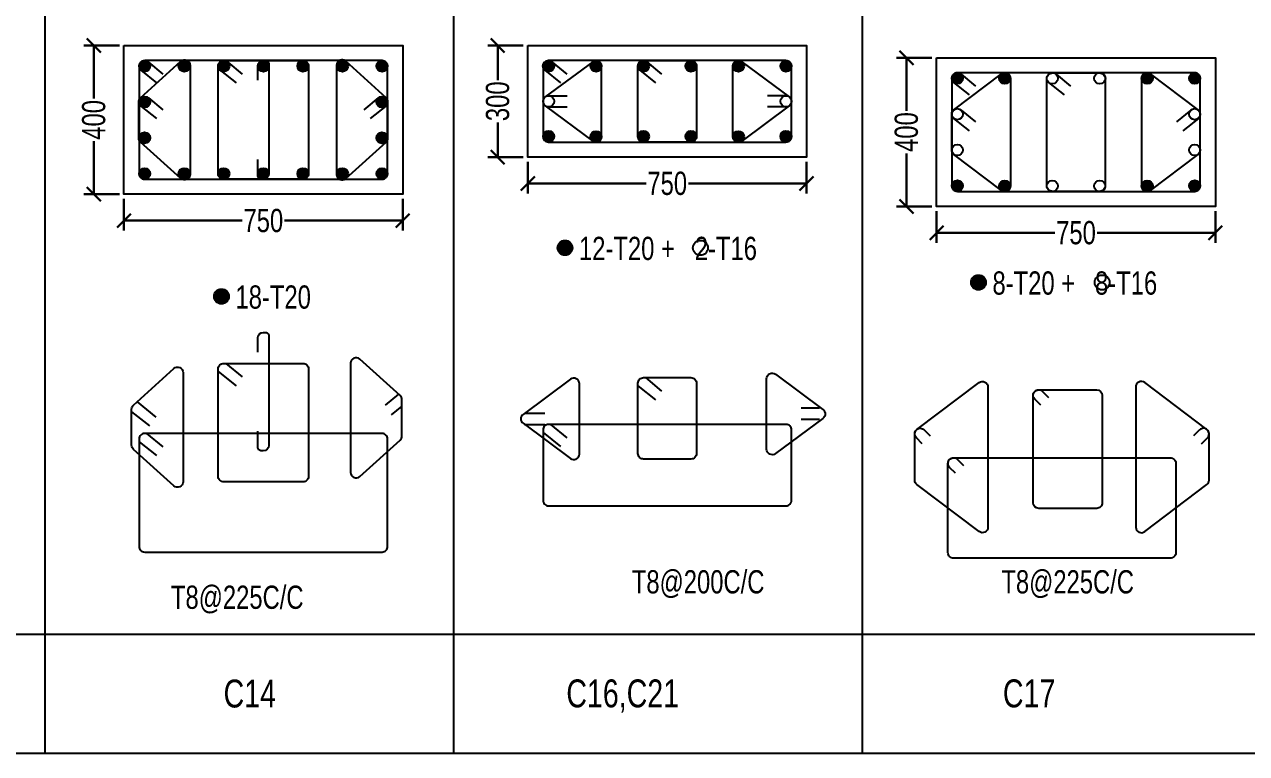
# Model space of a CAD drawing. Header units: millimetres. Extents: x 356 to 40629, y 2483 to 64847.
# Drawn here: x 27803 to 31092, y 11803 to 13764 of the extents above; entities that cross this region are included whole.
import ezdxf

# ---------------------------------------------------------------- set-up
doc = ezdxf.new("R2010")
doc.units = ezdxf.units.MM
for name, color, linetype in [('COL', 5, 'Continuous'), ('S-TIES', 3, 'Continuous'), ('TABLE', 11, 'Continuous'), ('TXT3', 6, 'Continuous')]:
    doc.layers.add(name, color=color, linetype=linetype)
doc.layers.add('STR-COL-DIM', color=8, linetype='Continuous', lineweight=18)
doc.layers.add('STR-LEVEL TEXT', color=110, linetype='Continuous', lineweight=30)
doc.styles.add('SOBHA', font='swisscl.ttf')
doc.styles.add('sobha sed', font='swisscl.ttf')
doc.dimstyles.new('S-25', dxfattribs={"dimscale": 25, "dimtxt": 2.5, "dimasz": 1.5, "dimexe": 0.25, "dimexo": 0.5, "dimgap": 0.1, "dimtad": 0, "dimdec": 0, "dimrnd": 0.0005, "dimzin": 0, "dimdsep": 46, "dimtxsty": 'SOBHA', "dimblk": 'OBLIQUE', "dimcen": 0.09, "dimclrd": 8, "dimclre": 8, "dimclrt": 6, "dimadec": 0, "dimazin": 0, "dimtfac": 1, "dimtdec": 0, "dimtofl": 0, "dimtmove": 0, "dimatfit": 3, "dimfxl": 0.18, "dimtolj": 1, "dimtzin": 0, "dimlwd": -1, "dimlwe": -1, "dimarcsym": 0})

# ---------------------------------------------------------------- blocks, each defined once
blk = doc.blocks.new('_Oblique')
at = {"color": 0, "linetype": 'ByBlock', "lineweight": -2}
for p, q in [((-0.5, -0.5), (0.5, 0.5)), ((0, 0.707), (0, -0.707))]:
    blk.add_line(p, q, dxfattribs=at)
blk = doc.blocks.new('*D620')
at = {"layer": 'STR-LEVEL TEXT', "color": 8, "transparency": 16777216}
for p, q in [((28058.4, 13707.2), (27983.3, 13707.2)), ((27989.6, 13707.2), (27989.6, 13564.7)), ((27989.6, 13307.2), (27989.6, 13449.7)), ((28058.4, 13307.2), (27983.3, 13307.2))]:
    blk.add_line(p, q, dxfattribs=at)
at = {"layer": 'STR-LEVEL TEXT', "color": 8, "transparency": 16777216, "xscale": 37.5, "yscale": 37.5, "zscale": 37.5}
for p, rotation in [((27989.6, 13707.2), 90), ((27989.6, 13307.2), 270)]:
    blk.add_blockref('_Oblique', p, dxfattribs=dict(at, rotation=rotation))
at = {"layer": 'STR-LEVEL TEXT', "color": 6, "transparency": 16777216, "insert": (27989.6, 13507.2), "char_height": 62.5, "attachment_point": 5, "rotation": 90, "style": 'SOBHA'}
blk.add_mtext('\\A1;400', dxfattribs=at)
blk = doc.blocks.new('*D621')
at = {"layer": 'STR-LEVEL TEXT', "color": 8, "transparency": 16777216}
for p, q in [((28070.9, 13294.7), (28070.9, 13229.9)), ((28820.9, 13294.7), (28820.9, 13229.9)), ((28070.9, 13236.1), (28389, 13236.1)), ((28820.9, 13236.1), (28502.8, 13236.1))]:
    blk.add_line(p, q, dxfattribs=at)
at = {"layer": 'STR-LEVEL TEXT', "color": 8, "transparency": 16777216, "xscale": 37.5, "yscale": 37.5, "zscale": 37.5, "rotation": 180}
blk.add_blockref('_Oblique', (28070.9, 13236.1), dxfattribs=at)
at = {"layer": 'STR-LEVEL TEXT', "color": 8, "transparency": 16777216, "xscale": 37.5, "yscale": 37.5, "zscale": 37.5}
blk.add_blockref('_Oblique', (28820.9, 13236.1), dxfattribs=at)
at = {"layer": 'STR-LEVEL TEXT', "color": 6, "transparency": 16777216, "insert": (28445.9, 13236.1), "char_height": 62.5, "attachment_point": 5, "style": 'SOBHA'}
blk.add_mtext('\\A1;750', dxfattribs=at)
blk = doc.blocks.new('*D434')
at = {"layer": 'STR-LEVEL TEXT', "color": 8, "transparency": 16777216}
for p, q in [((29145.3, 13707.2), (29070.2, 13707.2)), ((29076.5, 13707.2), (29076.5, 13614.4)), ((29076.5, 13407.2), (29076.5, 13500.1)), ((29145.3, 13407.2), (29070.2, 13407.2))]:
    blk.add_line(p, q, dxfattribs=at)
at = {"layer": 'STR-LEVEL TEXT', "color": 8, "transparency": 16777216, "xscale": 37.5, "yscale": 37.5, "zscale": 37.5}
for p, rotation in [((29076.5, 13707.2), 90), ((29076.5, 13407.2), 270)]:
    blk.add_blockref('_Oblique', p, dxfattribs=dict(at, rotation=rotation))
at = {"layer": 'STR-LEVEL TEXT', "color": 6, "transparency": 16777216, "insert": (29076.5, 13557.3), "char_height": 62.5, "attachment_point": 5, "rotation": 90, "style": 'SOBHA'}
blk.add_mtext('\\A1;300', dxfattribs=at)
blk = doc.blocks.new('*D435')
at = {"layer": 'STR-LEVEL TEXT', "color": 8, "transparency": 16777216}
for p, q in [((29157.8, 13394.7), (29157.8, 13329.9)), ((29907.8, 13394.7), (29907.8, 13329.9)), ((29157.8, 13336.1), (29475.9, 13336.1)), ((29907.8, 13336.1), (29589.8, 13336.1))]:
    blk.add_line(p, q, dxfattribs=at)
at = {"layer": 'STR-LEVEL TEXT', "color": 8, "transparency": 16777216, "xscale": 37.5, "yscale": 37.5, "zscale": 37.5, "rotation": 180}
blk.add_blockref('_Oblique', (29157.8, 13336.1), dxfattribs=at)
at = {"layer": 'STR-LEVEL TEXT', "color": 8, "transparency": 16777216, "xscale": 37.5, "yscale": 37.5, "zscale": 37.5}
blk.add_blockref('_Oblique', (29907.8, 13336.1), dxfattribs=at)
at = {"layer": 'STR-LEVEL TEXT', "color": 6, "transparency": 16777216, "insert": (29532.8, 13336.1), "char_height": 62.5, "attachment_point": 5, "style": 'SOBHA'}
blk.add_mtext('\\A1;750', dxfattribs=at)
blk = doc.blocks.new('*D631')
at = {"layer": 'STR-LEVEL TEXT', "color": 8, "transparency": 16777216}
for p, q in [((30245.3, 13674.4), (30170.2, 13674.4)), ((30176.5, 13674.4), (30176.5, 13531.9)), ((30176.5, 13274.4), (30176.5, 13416.9)), ((30245.3, 13274.4), (30170.2, 13274.4))]:
    blk.add_line(p, q, dxfattribs=at)
at = {"layer": 'STR-LEVEL TEXT', "color": 8, "transparency": 16777216, "xscale": 37.5, "yscale": 37.5, "zscale": 37.5}
for p, rotation in [((30176.5, 13674.4), 90), ((30176.5, 13274.4), 270)]:
    blk.add_blockref('_Oblique', p, dxfattribs=dict(at, rotation=rotation))
at = {"layer": 'STR-LEVEL TEXT', "color": 6, "transparency": 16777216, "insert": (30176.5, 13474.4), "char_height": 62.5, "attachment_point": 5, "rotation": 90, "style": 'SOBHA'}
blk.add_mtext('\\A1;400', dxfattribs=at)
blk = doc.blocks.new('*D632')
at = {"layer": 'STR-LEVEL TEXT', "color": 8, "transparency": 16777216}
for p, q in [((30257.8, 13261.9), (30257.8, 13197.1)), ((31007.8, 13261.9), (31007.8, 13197.1)), ((30257.8, 13203.4), (30575.9, 13203.4)), ((31007.8, 13203.4), (30689.8, 13203.4))]:
    blk.add_line(p, q, dxfattribs=at)
at = {"layer": 'STR-LEVEL TEXT', "color": 8, "transparency": 16777216, "xscale": 37.5, "yscale": 37.5, "zscale": 37.5, "rotation": 180}
blk.add_blockref('_Oblique', (30257.8, 13203.4), dxfattribs=at)
at = {"layer": 'STR-LEVEL TEXT', "color": 8, "transparency": 16777216, "xscale": 37.5, "yscale": 37.5, "zscale": 37.5}
blk.add_blockref('_Oblique', (31007.8, 13203.4), dxfattribs=at)
at = {"layer": 'STR-LEVEL TEXT', "color": 6, "transparency": 16777216, "insert": (30632.8, 13203.4), "char_height": 62.5, "attachment_point": 5, "style": 'SOBHA'}
blk.add_mtext('\\A1;750', dxfattribs=at)

msp = doc.modelspace()

# ---------------------------------------------------------------- hatches: boundary and pattern name
at = {"layer": 'S-TIES', "ltscale": 7}
h = msp.add_hatch(color=256, dxfattribs=at)
h.dxf.hatch_style = 1
edge = h.paths.add_edge_path()
edge.add_arc((28126.5, 13651.7), 15, 0, 360)
h = msp.add_hatch(color=256, dxfattribs=at)
h.dxf.hatch_style = 1
edge = h.paths.add_edge_path()
edge.add_arc((28233, 13651.7), 15, 0, 360)
h = msp.add_hatch(color=256, dxfattribs=at)
h.dxf.hatch_style = 1
edge = h.paths.add_edge_path()
edge.add_arc((28339.4, 13651.7), 15, 0, 360)
h = msp.add_hatch(color=256, dxfattribs=at)
h.dxf.hatch_style = 1
edge = h.paths.add_edge_path()
edge.add_arc((28445.9, 13651.7), 15, 0, 360)
h = msp.add_hatch(color=256, dxfattribs=at)
h.dxf.hatch_style = 1
edge = h.paths.add_edge_path()
edge.add_arc((28552.4, 13651.7), 15, 0, 360)
h = msp.add_hatch(color=256, dxfattribs=at)
h.dxf.hatch_style = 1
edge = h.paths.add_edge_path()
edge.add_arc((28658.9, 13651.7), 15, 0, 360)
h = msp.add_hatch(color=256, dxfattribs=at)
h.dxf.hatch_style = 1
edge = h.paths.add_edge_path()
edge.add_arc((28765.3, 13651.7), 15, 0, 360)
h = msp.add_hatch(color=256, dxfattribs=at)
h.dxf.hatch_style = 1
edge = h.paths.add_edge_path()
edge.add_arc((29213.4, 13651.7), 15, 0, 360)
h = msp.add_hatch(color=256, dxfattribs=at)
h.dxf.hatch_style = 1
edge = h.paths.add_edge_path()
edge.add_arc((29341.2, 13651.7), 15, 0, 360)
h = msp.add_hatch(color=256, dxfattribs=at)
h.dxf.hatch_style = 1
edge = h.paths.add_edge_path()
edge.add_arc((29469, 13651.7), 15, 0, 360)
h = msp.add_hatch(color=256, dxfattribs=at)
h.dxf.hatch_style = 1
edge = h.paths.add_edge_path()
edge.add_arc((29596.7, 13651.7), 15, 0, 360)
h = msp.add_hatch(color=256, dxfattribs=at)
h.dxf.hatch_style = 1
edge = h.paths.add_edge_path()
edge.add_arc((29724.5, 13651.7), 15, 0, 360)
h = msp.add_hatch(color=256, dxfattribs=at)
h.dxf.hatch_style = 1
edge = h.paths.add_edge_path()
edge.add_arc((29852.3, 13651.7), 15, 0, 360)
h = msp.add_hatch(color=256, dxfattribs=at)
h.dxf.hatch_style = 1
edge = h.paths.add_edge_path()
edge.add_arc((30313.4, 13618.9), 15, 0, 360)
h = msp.add_hatch(color=256, dxfattribs=at)
h.dxf.hatch_style = 1
edge = h.paths.add_edge_path()
edge.add_arc((30441.2, 13618.9), 15, 0, 360)
h = msp.add_hatch(color=256, dxfattribs=at)
h.dxf.hatch_style = 1
edge = h.paths.add_edge_path()
edge.add_arc((30824.5, 13618.9), 15, 0, 360)
h = msp.add_hatch(color=256, dxfattribs=at)
h.dxf.hatch_style = 1
edge = h.paths.add_edge_path()
edge.add_arc((30952.3, 13618.9), 15, 0, 360)
h = msp.add_hatch(color=256, dxfattribs=at)
h.dxf.hatch_style = 1
edge = h.paths.add_edge_path()
edge.add_arc((28126.5, 13555.3), 15, 0, 360)
h = msp.add_hatch(color=256, dxfattribs=at)
h.dxf.hatch_style = 1
edge = h.paths.add_edge_path()
edge.add_arc((28765.2, 13555.3), 15, 0, 360)
h = msp.add_hatch(color=256, dxfattribs=at)
h.dxf.hatch_style = 1
edge = h.paths.add_edge_path()
edge.add_arc((28126.5, 13458.9), 15, 0, 360)
h = msp.add_hatch(color=256, dxfattribs=at)
h.dxf.hatch_style = 1
edge = h.paths.add_edge_path()
edge.add_arc((28765.2, 13458.9), 15, 0, 360)
h = msp.add_hatch(color=256, dxfattribs=at)
h.dxf.hatch_style = 1
edge = h.paths.add_edge_path()
edge.add_arc((29213.5, 13462.6), 15, 0, 360)
h = msp.add_hatch(color=256, dxfattribs=at)
h.dxf.hatch_style = 1
edge = h.paths.add_edge_path()
edge.add_arc((29341.2, 13462.2), 15, 0, 360)
h = msp.add_hatch(color=256, dxfattribs=at)
h.dxf.hatch_style = 1
edge = h.paths.add_edge_path()
edge.add_arc((29468.9, 13462.6), 15, 0, 360)
h = msp.add_hatch(color=256, dxfattribs=at)
h.dxf.hatch_style = 1
edge = h.paths.add_edge_path()
edge.add_arc((29596.7, 13462.6), 15, 0, 360)
h = msp.add_hatch(color=256, dxfattribs=at)
h.dxf.hatch_style = 1
edge = h.paths.add_edge_path()
edge.add_arc((29724.5, 13462.2), 15, 0, 360)
h = msp.add_hatch(color=256, dxfattribs=at)
h.dxf.hatch_style = 1
edge = h.paths.add_edge_path()
edge.add_arc((29852.2, 13462.6), 15, 0, 360)
h = msp.add_hatch(color=256, dxfattribs=at)
h.dxf.hatch_style = 1
edge = h.paths.add_edge_path()
edge.add_arc((28126.6, 13362.6), 15, 0, 360)
h = msp.add_hatch(color=256, dxfattribs=at)
h.dxf.hatch_style = 1
edge = h.paths.add_edge_path()
edge.add_arc((28233, 13362.7), 15, 0, 360)
h = msp.add_hatch(color=256, dxfattribs=at)
h.dxf.hatch_style = 1
edge = h.paths.add_edge_path()
edge.add_arc((28339.4, 13362.7), 15, 0, 360)
h = msp.add_hatch(color=256, dxfattribs=at)
h.dxf.hatch_style = 1
edge = h.paths.add_edge_path()
edge.add_arc((28445.9, 13362.7), 15, 0, 360)
h = msp.add_hatch(color=256, dxfattribs=at)
h.dxf.hatch_style = 1
edge = h.paths.add_edge_path()
edge.add_arc((28552.4, 13362.7), 15, 0, 360)
h = msp.add_hatch(color=256, dxfattribs=at)
h.dxf.hatch_style = 1
edge = h.paths.add_edge_path()
edge.add_arc((28658.9, 13362.7), 15, 0, 360)
h = msp.add_hatch(color=256, dxfattribs=at)
h.dxf.hatch_style = 1
edge = h.paths.add_edge_path()
edge.add_arc((28765.3, 13362.6), 15, 0, 360)
h = msp.add_hatch(color=256, dxfattribs=at)
h.dxf.hatch_style = 1
edge = h.paths.add_edge_path()
edge.add_arc((30313.5, 13329.8), 15, 0, 360)
h = msp.add_hatch(color=256, dxfattribs=at)
h.dxf.hatch_style = 1
edge = h.paths.add_edge_path()
edge.add_arc((30441.2, 13329.4), 15, 0, 360)
h = msp.add_hatch(color=256, dxfattribs=at)
h.dxf.hatch_style = 1
edge = h.paths.add_edge_path()
edge.add_arc((30824.5, 13329.4), 15, 0, 360)
h = msp.add_hatch(color=256, dxfattribs=at)
h.dxf.hatch_style = 1
edge = h.paths.add_edge_path()
edge.add_arc((30952.2, 13329.8), 15, 0, 360)
h = msp.add_hatch(color=256, dxfattribs=at)
h.dxf.hatch_style = 1
edge = h.paths.add_edge_path()
edge.add_arc((29257.6, 13163), 20, 0, 360)
h = msp.add_hatch(color=256, dxfattribs=at)
h.dxf.hatch_style = 1
edge = h.paths.add_edge_path()
edge.add_arc((30370.3, 13069.9), 20, 0, 360)
h = msp.add_hatch(color=256, dxfattribs=at)
h.dxf.hatch_style = 1
edge = h.paths.add_edge_path()
edge.add_arc((28333.2, 13032.2), 20, 0, 360)

# ---------------------------------------------------------------- linework, layer by layer
at = {"layer": 'COL', "elevation": 0}
for points in [[(28070.9, 13707.2), (28820.9, 13707.2), (28820.9, 13307.2), (28070.9, 13307.2)], [(29157.8, 13707.2), (29907.8, 13707.2), (29907.8, 13407.2), (29157.8, 13407.2)], [(30257.8, 13674.4), (31007.8, 13674.4), (31007.8, 13274.4), (30257.8, 13274.4)]]:
    msp.add_lwpolyline(points, close=True, dxfattribs=at)
at = {"layer": 'S-TIES', "ltscale": 7, "elevation": 0}
for points in [[(28249, 13653.9), (28249, 13360.5, -0.650149), (28223.9, 13349.3), (28115.5, 13447.4, -0.211938), (28110.5, 13458.5), (28110.5, 13555.7, -0.211928), (28115.5, 13566.9), (28223.9, 13665, -0.650363)], [(28126.6, 13347.6), (28765.3, 13347.6, 0.414214), (28780.3, 13362.6), (28780.3, 13651.7, 0.414214), (28765.3, 13666.7), (28126.6, 13666.7, 0.414214), (28111.6, 13651.7), (28111.6, 13362.6, 0.414214)], [(28339.4, 13666.7), (28552.4, 13666.7, -0.414214), (28567.4, 13651.7), (28567.4, 13362.7, -0.414214), (28552.4, 13347.7), (28339.4, 13347.7, -0.414214), (28324.4, 13362.7), (28324.4, 13651.7, -0.414214)], [(28642.9, 13653.9), (28642.9, 13360.5, 0.650149), (28667.9, 13349.3), (28776.4, 13447.4, 0.211938), (28781.3, 13458.5), (28781.3, 13555.7, 0.211928), (28776.4, 13566.9), (28667.9, 13665, 0.650363)], [(29213.5, 13447.6), (29852.3, 13447.6, 0.414214), (29867.3, 13462.6), (29867.3, 13651.7, 0.414214), (29852.3, 13666.7), (29213.5, 13666.7, 0.414214), (29198.5, 13651.7), (29198.5, 13462.6, 0.414214)], [(29356.2, 13462.2), (29356.2, 13651.7, 0.615959), (29332.3, 13663.7), (29204.6, 13569.2, 0.503211), (29204.5, 13545.1), (29332.2, 13450.1, 0.616567)], [(29469, 13666.7), (29596.7, 13666.7, -0.414214), (29611.7, 13651.7), (29611.7, 13462.6, -0.414214), (29596.7, 13447.6), (29469, 13447.6, -0.414214), (29454, 13462.6), (29454, 13651.7, -0.414214)], [(29709.5, 13462.2), (29709.5, 13651.7, -0.615959), (29733.4, 13663.7), (29861.1, 13569.2, -0.503211), (29861.1, 13545.1), (29733.5, 13450.1, -0.616567)], [(30456.2, 13618.9), (30456.2, 13329.4, -0.619608), (30432.2, 13317.5), (30304.4, 13414.2, -0.234772), (30298.5, 13426.2), (30298.4, 13522.5, -0.23547), (30304.4, 13534.5), (30432.2, 13630.9, -0.618942)], [(30313.5, 13314.8), (30952.3, 13314.8, 0.414214), (30967.3, 13329.8), (30967.3, 13618.9, 0.414214), (30952.3, 13633.9), (30313.5, 13633.9, 0.414214), (30298.5, 13618.9), (30298.5, 13329.8, 0.414214)], [(30569.4, 13633.5), (30696.4, 13633.5, -0.414214), (30711.4, 13618.5), (30711.4, 13329.8, -0.414214), (30696.4, 13314.8), (30569.4, 13314.8, -0.414214), (30554.4, 13329.8), (30554.4, 13618.5, -0.414214)], [(30809.4, 13618.9), (30809.5, 13329.4, 0.619608), (30833.5, 13317.5), (30961.3, 13414.2, 0.234772), (30967.2, 13426.2), (30967.2, 13522.5, 0.23547), (30961.3, 13534.5), (30833.5, 13630.9, 0.618942)], [(28680.3, 12852.6), (28680.3, 12559.1, 0.650149), (28705.3, 12548), (28813.7, 12646, 0.211938), (28818.7, 12657.1), (28818.7, 12754.4, 0.211928), (28813.8, 12765.5), (28705.3, 12863.7, 0.650363)], [(28229.9, 12827.3), (28229.9, 12533.8, -0.650149), (28204.8, 12522.7), (28096.4, 12620.7, -0.211938), (28091.5, 12631.8), (28091.4, 12729.1, -0.211928), (28096.4, 12740.2), (28204.8, 12838.4, -0.650363)], [(28339.4, 12852.3), (28552.4, 12852.3, -0.414214), (28567.4, 12837.3), (28567.4, 12548.3, -0.414214), (28552.4, 12533.3), (28339.4, 12533.3, -0.414214), (28324.4, 12548.3), (28324.4, 12837.3, -0.414214)], [(29296.3, 12608.1), (29296.4, 12797.6, 0.615959), (29272.4, 12809.7), (29144.7, 12715.1, 0.503211), (29144.7, 12691), (29272.4, 12596.1, 0.616567)], [(29469, 12813.8), (29596.7, 12813.8, -0.414214), (29611.7, 12798.8), (29611.7, 12609.7, -0.414214), (29596.7, 12594.7), (29469, 12594.7, -0.414214), (29454, 12609.7), (29454, 12798.8, -0.414214)], [(29800.2, 12621.4), (29800.2, 12810.9, -0.615959), (29824.1, 12823), (29951.8, 12728.4, -0.503211), (29951.8, 12704.3), (29824.2, 12609.4, -0.616567)], [(30396, 12788.6), (30396, 12411.7, -0.619608), (30371.9, 12399.8), (30204.7, 12526.4, -0.234772), (30198.8, 12538.3), (30198.8, 12662.5, -0.23547), (30204.7, 12674.5), (30372, 12800.6, -0.618942)], [(30793.7, 12788.6), (30793.7, 12411.7, 0.619608), (30817.8, 12399.8), (30985, 12526.4, 0.234772), (30990.9, 12538.3), (30990.9, 12662.5, 0.23547), (30985, 12674.5), (30817.7, 12800.6, 0.618942)], [(30532.4, 12781.2), (30688.6, 12781.2, -0.414166), (30703.6, 12766.2), (30703.6, 12477.1, -0.414262), (30688.6, 12462.1), (30532.5, 12462.1, -0.414166), (30517.5, 12477.1), (30517.4, 12766.2, -0.414262)], [(28126.6, 12344.6), (28765.3, 12344.6, 0.414214), (28780.3, 12359.6), (28780.3, 12648.7, 0.414214), (28765.3, 12663.7), (28126.6, 12663.7, 0.414214), (28111.6, 12648.7), (28111.6, 12359.6, 0.414214)], [(29213.5, 12469.1), (29852.3, 12469.1, 0.414214), (29867.3, 12484.1), (29867.3, 12673.2, 0.414214), (29852.3, 12688.2), (29213.5, 12688.2, 0.414214), (29198.5, 12673.2), (29198.5, 12484.1, 0.414214)], [(30303.3, 12598.1), (30886.4, 12598.1, -0.414214), (30901.4, 12583.1), (30901.4, 12343.1, -0.414214), (30886.4, 12328.1), (30303.3, 12328.1, -0.414214), (30288.3, 12343.1), (30288.3, 12583.1, -0.414214)]]:
    msp.add_lwpolyline(points, format="xyb", close=True, dxfattribs=at)
for points in [[(28136.5, 13662.8), (28175.3, 13630.6)], [(28350.5, 13662.4), (28389.3, 13630.2)], [(29223.5, 13662.8), (29262.3, 13630.6)], [(29479, 13662.8), (29517.8, 13630.6)], [(28116.5, 13640.5), (28158.7, 13606.9)], [(28330.5, 13640), (28372.6, 13606.5)], [(29203.4, 13640.5), (29245.6, 13606.9)], [(29459, 13640.5), (29501.2, 13606.9)], [(30323.5, 13630), (30362.3, 13597.9)], [(30579.1, 13630), (30617.9, 13597.9)], [(30303.4, 13607.7), (30345.6, 13574.2)], [(30559, 13607.7), (30601.2, 13574.2)], [(28136.6, 13566.4), (28175.4, 13534.3)], [(28755.3, 13566.4), (28716.5, 13534.3)], [(29213.5, 13572.1), (29263.5, 13572.1)], [(29852.2, 13572.1), (29802.2, 13572.1)], [(28116.5, 13544.1), (28158.7, 13510.6)], [(28775.3, 13544.1), (28733.1, 13510.6)], [(29213.5, 13542.1), (29263.5, 13542.1)], [(29852.2, 13542.1), (29802.2, 13542.1)], [(30323.5, 13533.7), (30362.3, 13501.5)], [(30942.2, 13533.7), (30903.4, 13501.5)], [(30303.5, 13511.3), (30345.6, 13477.8)], [(30962.2, 13511.3), (30920, 13477.8)], [(28324.4, 12830.4), (28372.6, 12792.1)], [(28345.3, 12852.3), (28389.3, 12815.8)], [(29474.3, 12813.8), (29517.8, 12777.8)], [(28809.8, 12769.1), (28774.1, 12739.5)], [(29454, 12791.6), (29501.2, 12754.1)], [(28106.2, 12749.1), (28156.3, 12707.6)], [(28818.7, 12736.7), (28790.1, 12714)], [(29942.9, 12731.3), (29892.9, 12731.3)], [(28091.4, 12722.2), (28139.6, 12683.9)], [(29148.7, 12718.1), (29203.7, 12718.1)], [(29942.9, 12701.3), (29892.9, 12701.3)], [(28131.9, 12663.7), (28175.3, 12627.7)], [(29148.7, 12688.1), (29203.7, 12688.1)], [(29198.5, 12665.9), (29245.6, 12628.5)], [(29218.8, 12688.2), (29262.3, 12652.1)], [(28111.6, 12641.5), (28158.7, 12604)]]:
    msp.add_lwpolyline(points, dxfattribs=at)
for points in [[(28431, 13613.7), (28431, 13651.7, -0.414139), (28446, 13666.7), (28450.9, 13666.7, -0.414288), (28460.9, 13656.7), (28460.8, 13362.7, -0.414139), (28445.8, 13347.7), (28440.9, 13347.7, -0.414288), (28430.9, 13357.7), (28430.9, 13400.9)], [(28431, 12882.7), (28431, 12920.7, -0.414139), (28446, 12935.7), (28450.9, 12935.7, -0.414288), (28460.9, 12925.7), (28460.8, 12631.7, -0.414139), (28445.8, 12616.7), (28440.9, 12616.7, -0.414288), (28430.9, 12626.7), (28430.9, 12669.9)], [(30537.8, 12739.7), (30521.8, 12755.6, -0.668178), (30532.4, 12781.2, -0.200501), (30543.1, 12776.7), (30559, 12760.8)], [(30219.1, 12636), (30203.2, 12651.9, -0.668178), (30213.8, 12677.5, -0.200501), (30224.4, 12673.1), (30240.3, 12657.2)], [(30970.6, 12636), (30986.5, 12651.9, 0.668178), (30975.9, 12677.5, 0.200501), (30965.3, 12673.1), (30949.4, 12657.2)], [(30308.6, 12556.5), (30292.7, 12572.4, -0.668178), (30303.3, 12598, -0.200501), (30314, 12593.6), (30329.9, 12577.7)]]:
    msp.add_lwpolyline(points, format="xyb", dxfattribs=at)
at = {"layer": 'S-TIES', "ltscale": 7}
for centre, radius in [((28126.5, 13651.7, 0), 15), ((28233, 13651.7, 0), 15), ((28339.4, 13651.7, 0), 15), ((28445.9, 13651.7, 0), 15), ((28552.4, 13651.7, 0), 15), ((28658.9, 13651.7, 0), 15), ((28765.3, 13651.7, 0), 15), ((29213.4, 13651.7, 0), 15), ((29341.2, 13651.7, 0), 15), ((29469, 13651.7, 0), 15), ((29596.7, 13651.7, 0), 15), ((29724.5, 13651.7, 0), 15), ((29852.3, 13651.7, 0), 15), ((30313.4, 13618.9, 0), 15), ((30441.2, 13618.9, 0), 15), ((30569, 13618.9, 0), 15), ((30696.8, 13618.9, 0), 15), ((30824.5, 13618.9, 0), 15), ((30952.3, 13618.9, 0), 15), ((28126.5, 13555.3, 0), 15), ((28765.2, 13555.3, 0), 15), ((29213.5, 13557.1, 0), 15), ((29852.3, 13557.1, 0), 15), ((30313.4, 13522.5, 0), 15), ((30952.1, 13522.5, 0), 15), ((28126.5, 13458.9, 0), 15), ((28765.2, 13458.9, 0), 15), ((29213.5, 13462.6, 0), 15), ((29341.2, 13462.2, 0), 15), ((29468.9, 13462.6, 0), 15), ((29596.7, 13462.6, 0), 15), ((29724.5, 13462.2, 0), 15), ((29852.2, 13462.6, 0), 15), ((30313.5, 13426.2, 0), 15), ((30952.2, 13426.2, 0), 15), ((28126.6, 13362.6, 0), 15), ((28233, 13362.7, 0), 15), ((28339.4, 13362.7, 0), 15), ((28445.9, 13362.7, 0), 15), ((28552.4, 13362.7, 0), 15), ((28658.9, 13362.7, 0), 15), ((28765.3, 13362.6, 0), 15), ((30313.5, 13329.8, 0), 15), ((30441.2, 13329.4, 0), 15), ((30569, 13329.4, 0), 15), ((30696.7, 13329.4, 0), 15), ((30824.5, 13329.4, 0), 15), ((30952.2, 13329.8, 0), 15), ((29257.6, 13163, 0), 20), ((29622.1, 13163, 0), 20), ((30370.3, 13069.9, 0), 20), ((30703.1, 13069.9, 0), 20), ((28333.2, 13032.2, 0), 20)]:
    msp.add_circle(centre, radius, dxfattribs=at)
at = {"layer": 'TABLE', "ltscale": 10}
for p, q in [((27857.8, 19002.1, 0), (27857.8, 11802.7, 0)), ((28957.8, 19002.1, 0), (28957.8, 11802.7, 0)), ((30057.8, 19002.1, 0), (30057.8, 11802.7, 0)), ((18883.5, 12123.7, 0), (40628.8, 12123.7, 0)), ((40628.8, 11802.7, 0), (18883.5, 11802.7, 0))]:
    msp.add_line(p, q, dxfattribs=at)

# ---------------------------------------------------------------- texts
at = {"layer": 'STR-COL-DIM', "color": 6, "char_height": 62.5, "width": 636.777, "attachment_point": 1, "style": 'sobha sed'}
for s, insert in [('12-T20 +   2-T16', (29295.3, 13192.7, 0)), ('8-T20 +   8-T16', (30408, 13099.6, 0)), ('18-T20 ', (28370.9, 13061.9, 0))]:
    msp.add_mtext(s, dxfattribs=dict(at, insert=insert))
at = {"layer": 'TXT3', "color": 4, "ltscale": 7, "style": 'sobha sed'}
for s, p in [('T8@200C/C', (29437.5, 12233.4, 0)), ('T8@225C/C', (30432, 12233.4, 0)), ('T8@225C/C', (28197.2, 12191.9, 0))]:
    msp.add_text(s, height=62.5, dxfattribs=at).set_placement(p)
at = {"layer": 'TXT3', "ltscale": 7, "style": 'sobha sed'}
for s, p in [('C14', (28338.9, 11926.6, 0)), ('C16,C21', (29261.3, 11927, 0)), ('C17', (30436.1, 11927, 0))]:
    msp.add_text(s, height=75, dxfattribs=at).set_placement(p)

# ---------------------------------------------------------------- dimensions: what is measured, and where the dimension line sits
at = {"layer": 'STR-LEVEL TEXT'}
for base, p1, p2, picture, middle in [((27989.6, 13707.2, 0), (28070.9, 13307.2, 0), (28070.9, 13707.2, 0), '*D620', (27989.6, 13507.2, 0)), ((30176.5, 13674.4, 0), (30257.8, 13274.4, 0), (30257.8, 13674.4, 0), '*D631', (30176.5, 13474.4, 0))]:
    dim = msp.add_linear_dim(base=base, p1=p1, p2=p2, angle=90, dimstyle='S-25', dxfattribs=at)
    dim.commit()
    dim.dimension.update_dxf_attribs({"geometry": picture, "text_midpoint": middle})
dim = msp.add_linear_dim(base=(29076.5, 13707.2, 0), p1=(29157.8, 13407.2, 0), p2=(29157.8, 13707.2, 0), angle=90, dimstyle='S-25', dxfattribs=at)
dim.commit()
dim.dimension.update_dxf_attribs({"geometry": '*D434', "text_midpoint": (29076.5, 13557.3, 0), "dimtype": 160})
for base, p1, p2, picture, middle in [((29907.8, 13336.1, 0), (29157.8, 13407.2, 0), (29907.8, 13407.2, 0), '*D435', (29532.8, 13336.1, 0)), ((28820.9, 13236.1, 0), (28070.9, 13307.2, 0), (28820.9, 13307.2, 0), '*D621', (28445.9, 13236.1, 0)), ((31007.8, 13203.4, 0), (30257.8, 13274.4, 0), (31007.8, 13274.4, 0), '*D632', (30632.8, 13203.4, 0))]:
    dim = msp.add_linear_dim(base=base, p1=p1, p2=p2, dimstyle='S-25', dxfattribs=at)
    dim.commit()
    dim.dimension.update_dxf_attribs({"geometry": picture, "text_midpoint": middle})

doc.saveas('drawing.dxf')
